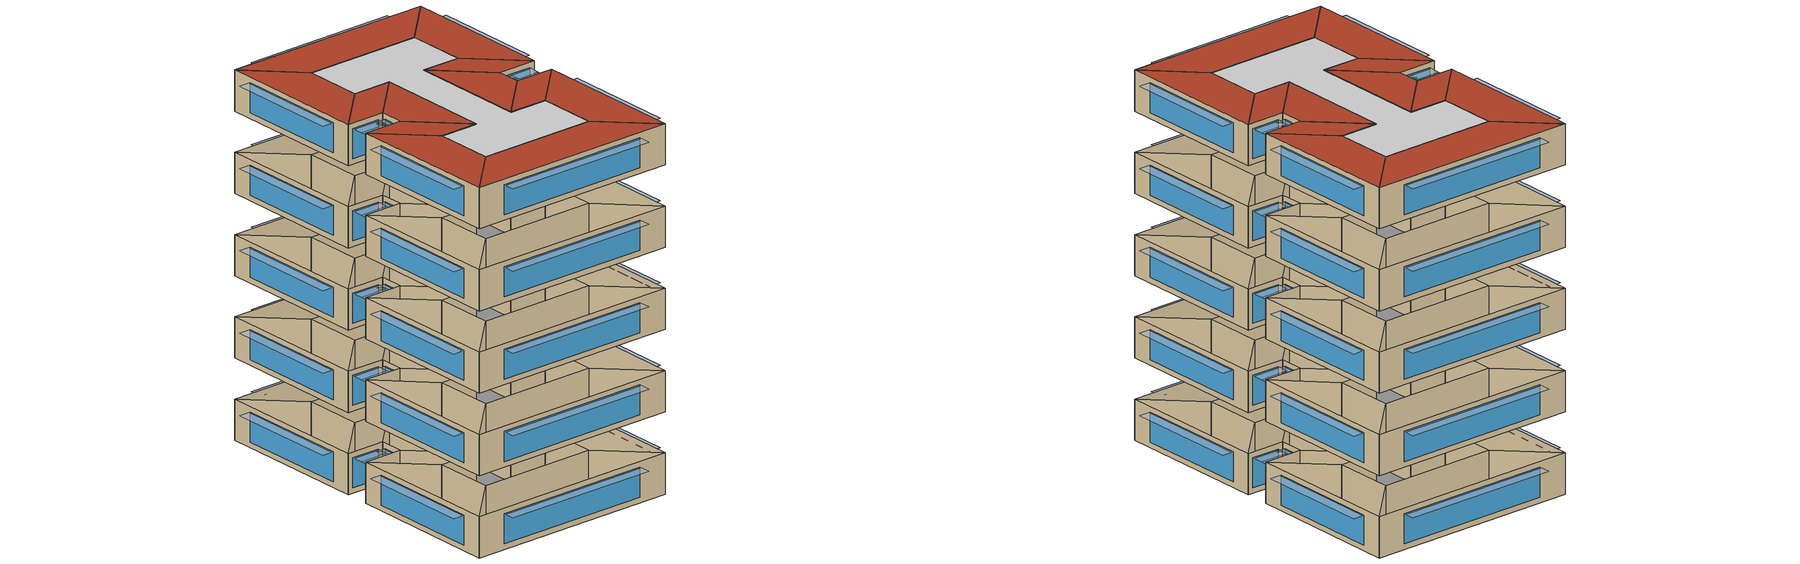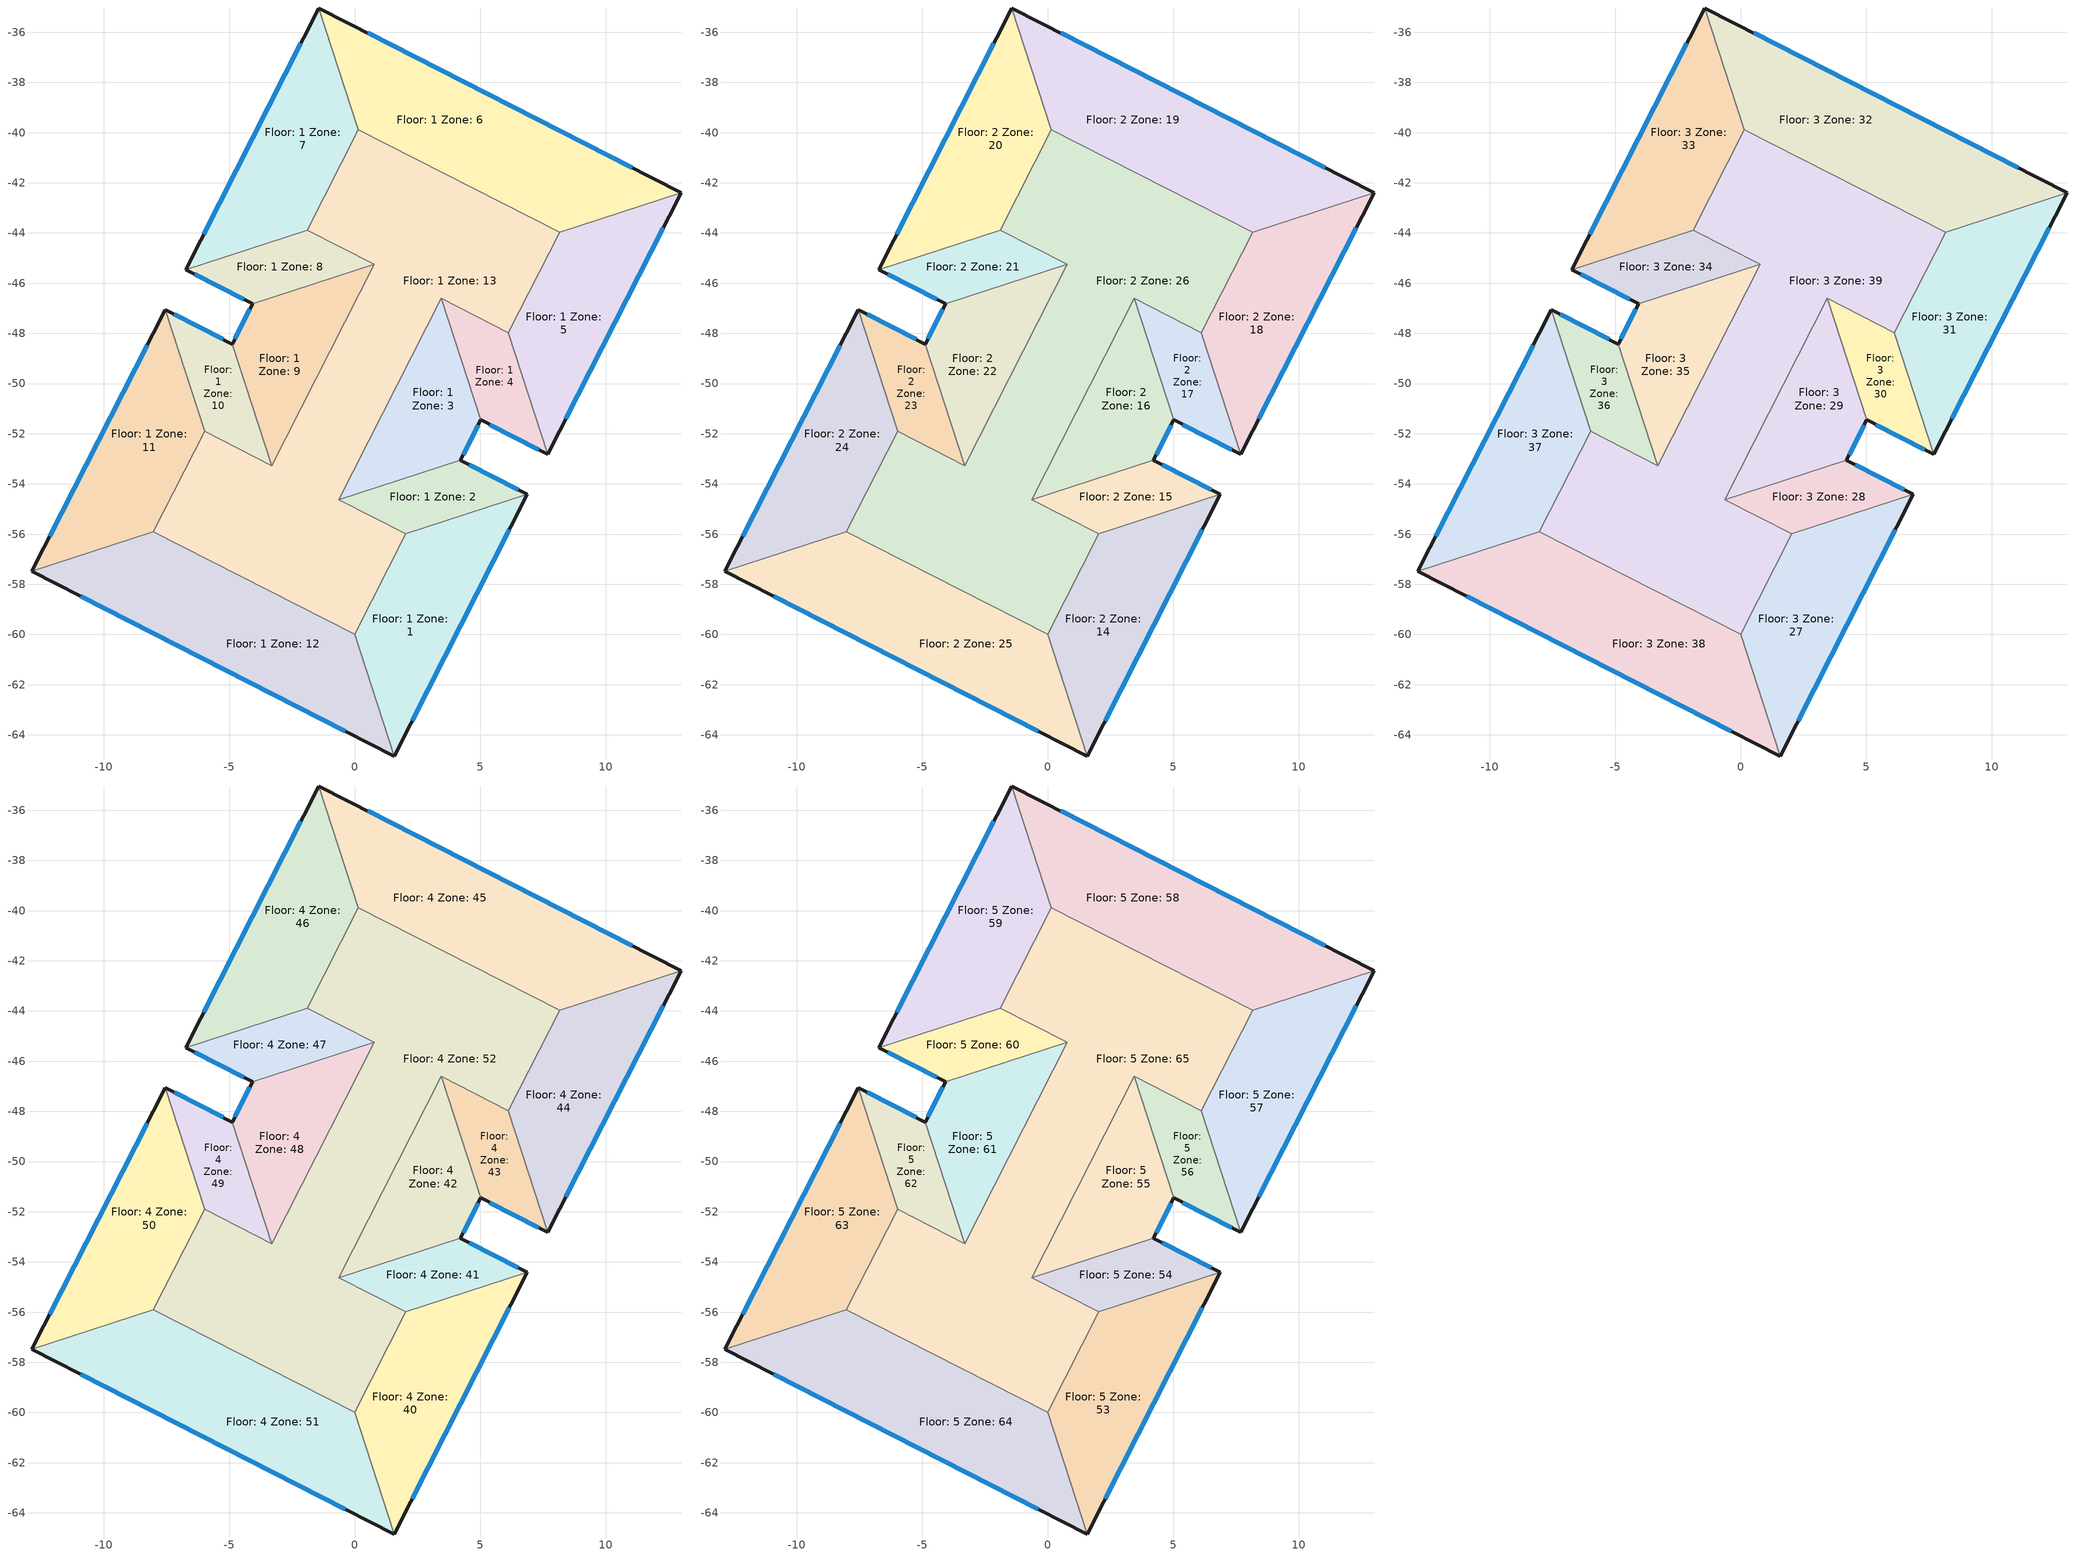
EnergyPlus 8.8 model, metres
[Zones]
Floor: 1 Zone: 1
 floor ground: 1.57,-64.84 0,-60 2.04,-55.99 6.88,-54.42 z0
 wall outside: 1.57,-64.84 6.88,-54.42 z0:3
 wall to Floor: 1 Zone: 2: 2.04,-55.99 6.88,-54.42 z0:3
 wall to Floor: 1 Zone: 12: 1.57,-64.84 0,-60 / 2.04,-55.99 0,-60 z0:3
 wall to Floor: 2 Zone: 14: 6.88,-54.42 2.04,-55.99 z6:9
 wall to Floor: 2 Zone: 23: -7.55,-47.06 -5.98,-51.9 z6:9
 wall to Floor: 2 Zone: 24: -12.86,-57.49 -8.02,-55.91 z6:9
 wall to Floor: 2 Zone: 25: 1.57,-64.84 0,-60 z6:9
 wall to Floor: 2 Zone: 15: 4.21,-53.06 -0.63,-54.63 z6:9
 wall to Floor: 2 Zone: 16: 5.03,-51.45 3.46,-46.61 z6:9
 wall to Floor: 2 Zone: 17: 7.7,-52.81 6.13,-47.97 z6:9
 wall to Floor: 2 Zone: 18: 13.01,-42.39 8.17,-43.96 z6:9
 wall to Floor: 2 Zone: 19: -1.42,-35.03 0.15,-39.88 z6:9
 wall to Floor: 2 Zone: 20: -6.73,-45.46 -1.89,-43.89 z6:9
 wall to Floor: 2 Zone: 21: -4.06,-46.82 0.78,-45.25 z6:9
 wall to Floor: 2 Zone: 22: -4.88,-48.42 -3.3,-53.27 z6:9
 wall to Floor: 3 Zone: 27: 6.88,-54.42 2.04,-55.99 z12:15
 wall to Floor: 3 Zone: 36: -7.55,-47.06 -5.98,-51.9 z12:15
 wall to Floor: 3 Zone: 37: -12.86,-57.49 -8.02,-55.91 z12:15
 wall to Floor: 3 Zone: 38: 1.57,-64.84 0,-60 z12:15
 wall to Floor: 3 Zone: 28: 4.21,-53.06 -0.63,-54.63 z12:15
 wall to Floor: 3 Zone: 29: 5.03,-51.45 3.46,-46.61 z12:15
 wall to Floor: 3 Zone: 30: 7.7,-52.81 6.13,-47.97 z12:15
 wall to Floor: 3 Zone: 31: 13.01,-42.39 8.17,-43.96 z12:15
 wall to Floor: 3 Zone: 32: -1.42,-35.03 0.15,-39.88 z12:15
 wall to Floor: 3 Zone: 33: -6.73,-45.46 -1.89,-43.89 z12:15
 wall to Floor: 3 Zone: 34: -4.06,-46.82 0.78,-45.25 z12:15
 wall to Floor: 3 Zone: 35: -4.88,-48.42 -3.3,-53.27 z12:15
 wall to Floor: 4 Zone: 40: 6.88,-54.42 2.04,-55.99 z18:21
 wall to Floor: 4 Zone: 49: -7.55,-47.06 -5.98,-51.9 z18:21
 wall to Floor: 4 Zone: 50: -12.86,-57.49 -8.02,-55.91 z18:21
 wall to Floor: 4 Zone: 51: 1.57,-64.84 0,-60 z18:21
 wall to Floor: 4 Zone: 41: 4.21,-53.06 -0.63,-54.63 z18:21
 wall to Floor: 4 Zone: 42: 5.03,-51.45 3.46,-46.61 z18:21
 wall to Floor: 4 Zone: 43: 7.7,-52.81 6.13,-47.97 z18:21
 wall to Floor: 4 Zone: 44: 13.01,-42.39 8.17,-43.96 z18:21
 wall to Floor: 4 Zone: 45: -1.42,-35.03 0.15,-39.88 z18:21
 wall to Floor: 4 Zone: 46: -6.73,-45.46 -1.89,-43.89 z18:21
 wall to Floor: 4 Zone: 47: -4.06,-46.82 0.78,-45.25 z18:21
 wall to Floor: 4 Zone: 48: -4.88,-48.42 -3.3,-53.27 z18:21
 wall to Floor: 5 Zone: 53: 6.88,-54.42 2.04,-55.99 z24:27
 wall to Floor: 5 Zone: 62: -7.55,-47.06 -5.98,-51.9 z24:27
 wall to Floor: 5 Zone: 63: -12.86,-57.49 -8.02,-55.91 z24:27
 wall to Floor: 5 Zone: 64: 1.57,-64.84 0,-60 z24:27
 wall to Floor: 5 Zone: 54: 4.21,-53.06 -0.63,-54.63 z24:27
 wall to Floor: 5 Zone: 55: 5.03,-51.45 3.46,-46.61 z24:27
 wall to Floor: 5 Zone: 56: 7.7,-52.81 6.13,-47.97 z24:27
 wall to Floor: 5 Zone: 57: 13.01,-42.39 8.17,-43.96 z24:27
 wall to Floor: 5 Zone: 58: -1.42,-35.03 0.15,-39.88 z24:27
 wall to Floor: 5 Zone: 59: -6.73,-45.46 -1.89,-43.89 z24:27
 wall to Floor: 5 Zone: 60: -4.06,-46.82 0.78,-45.25 z24:27
 wall to Floor: 5 Zone: 61: -4.88,-48.42 -3.3,-53.27 z24:27
 window: 2.29,-63.43 6.17,-55.82 z0.41:2.6
Floor: 1 Zone: 10
 floor ground: -4.88,-48.42 -3.3,-53.27 -5.98,-51.9 -7.55,-47.06 z0
 wall outside: -4.88,-48.42 -7.55,-47.06 z0:3
 wall to Floor: 1 Zone: 11: -5.98,-51.9 -7.55,-47.06 z0:3
 wall to Floor: 1 Zone: 9: -4.88,-48.42 -3.3,-53.27 z0:3
 wall to Floor: 1 Zone: 12: -5.98,-51.9 -3.3,-53.27 z0:3
 window: -5.24,-48.24 -7.19,-47.25 z0.41:2.6
Floor: 1 Zone: 11
 floor ground: -7.55,-47.06 -5.98,-51.9 -8.02,-55.91 -12.86,-57.49 z0
 wall outside: -7.55,-47.06 -12.86,-57.49 z0:3
 wall to Floor: 1 Zone: 12: -8.02,-55.91 -12.86,-57.49 / -8.02,-55.91 -5.98,-51.9 z0:3
 window: -8.27,-48.47 -12.14,-56.08 z0.41:2.6
Floor: 1 Zone: 12
 floor ground: -12.86,-57.49 -8.02,-55.91 0,-60 1.57,-64.84 z0
 wall outside: -12.86,-57.49 1.57,-64.84 z0:3
 wall adiabatic: 0,-60 -8.02,-55.91 z0:3
 wall to Floor: 1 Zone: 2: 2.04,-55.99 -0.63,-54.63 z0:3
 wall to Floor: 1 Zone: 3: -0.63,-54.63 3.46,-46.61 z0:3
 wall to Floor: 1 Zone: 4: 3.46,-46.61 6.13,-47.97 z0:3
 wall to Floor: 1 Zone: 5: 6.13,-47.97 8.17,-43.96 z0:3
 wall to Floor: 1 Zone: 6: 8.17,-43.96 0.15,-39.88 z0:3
 wall to Floor: 1 Zone: 7: 0.15,-39.88 -1.89,-43.89 z0:3
 wall to Floor: 1 Zone: 8: -1.89,-43.89 0.78,-45.25 z0:3
 wall to Floor: 1 Zone: 9: 0.78,-45.25 -3.3,-53.27 z0:3
 wall to Floor: 2 Zone: 24: -5.98,-51.9 -8.02,-55.91 z6:9
 window: -10.91,-58.48 -0.38,-63.85 z0.41:2.6
Floor: 1 Zone: 13
 floor ground: -8.02,-55.91 -5.98,-51.9 -3.3,-53.27 0.78,-45.25 -1.89,-43.89 0.15,-39.88 8.17,-43.96 6.13,-47.97 3.46,-46.61 -0.63,-54.63 2.04,-55.99 0,-60 z0
Floor: 1 Zone: 2
 floor ground: 6.88,-54.42 2.04,-55.99 -0.63,-54.63 4.21,-53.06 z0
 wall outside: 6.88,-54.42 4.21,-53.06 z0:3
 wall to Floor: 1 Zone: 3: -0.63,-54.63 4.21,-53.06 z0:3
 window: 6.52,-54.23 4.57,-53.24 z0.41:2.6
Floor: 1 Zone: 3
 floor ground: 4.21,-53.06 -0.63,-54.63 3.46,-46.61 5.03,-51.45 z0
 wall outside: 4.21,-53.06 5.03,-51.45 z0:3
 wall to Floor: 1 Zone: 4: 3.46,-46.61 5.03,-51.45 z0:3
 window: 4.32,-52.84 4.92,-51.67 z0.41:2.6
Floor: 1 Zone: 4
 floor ground: 5.03,-51.45 3.46,-46.61 6.13,-47.97 7.7,-52.81 z0
 wall outside: 5.03,-51.45 7.7,-52.81 z0:3
 wall to Floor: 1 Zone: 5: 6.13,-47.97 7.7,-52.81 z0:3
 window: 5.39,-51.64 7.34,-52.63 z0.41:2.6
Floor: 1 Zone: 5
 floor ground: 7.7,-52.81 6.13,-47.97 8.17,-43.96 13.01,-42.39 z0
 wall outside: 7.7,-52.81 13.01,-42.39 z0:3
 wall to Floor: 1 Zone: 6: 8.17,-43.96 13.01,-42.39 z0:3
 window: 8.42,-51.41 12.3,-43.8 z0.41:2.6
Floor: 1 Zone: 6
 floor ground: 13.01,-42.39 8.17,-43.96 0.15,-39.88 -1.42,-35.03 z0
 wall outside: 13.01,-42.39 -1.42,-35.03 z0:3
 wall to Floor: 1 Zone: 7: 0.15,-39.88 -1.42,-35.03 z0:3
 window: 11.07,-41.4 0.53,-36.03 z0.41:2.6
Floor: 1 Zone: 7
 floor ground: -1.42,-35.03 0.15,-39.88 -1.89,-43.89 -6.73,-45.46 z0
 wall outside: -1.42,-35.03 -6.73,-45.46 z0:3
 wall to Floor: 1 Zone: 8: -1.89,-43.89 -6.73,-45.46 z0:3
 window: -2.14,-36.44 -6.02,-44.05 z0.41:2.6
Floor: 1 Zone: 8
 floor ground: -6.73,-45.46 -1.89,-43.89 0.78,-45.25 -4.06,-46.82 z0
 wall outside: -6.73,-45.46 -4.06,-46.82 z0:3
 wall to Floor: 1 Zone: 9: 0.78,-45.25 -4.06,-46.82 z0:3
 window: -6.37,-45.64 -4.42,-46.64 z0.41:2.6
Floor: 1 Zone: 9
 floor ground: -4.06,-46.82 0.78,-45.25 -3.3,-53.27 -4.88,-48.42 z0
 wall outside: -4.06,-46.82 -4.88,-48.42 z0:3
 window: -4.17,-47.04 -4.77,-48.21 z0.41:2.6
Floor: 2 Zone: 14
 floor ground: 1.57,-64.84 0,-60 2.04,-55.99 6.88,-54.42 z6
 wall outside: 1.57,-64.84 6.88,-54.42 z6:9
 wall to Floor: 2 Zone: 24: 2.04,-55.99 0,-60 z6:9
 window: 2.29,-63.43 6.17,-55.82 z6.41:8.6
Floor: 2 Zone: 15
 floor ground: 6.88,-54.42 2.04,-55.99 -0.63,-54.63 4.21,-53.06 z6
 wall outside: 6.88,-54.42 4.21,-53.06 z6:9
 wall to Floor: 2 Zone: 24: -0.63,-54.63 2.04,-55.99 z6:9
 window: 6.52,-54.23 4.57,-53.24 z6.41:8.6
Floor: 2 Zone: 16
 floor ground: 4.21,-53.06 -0.63,-54.63 3.46,-46.61 5.03,-51.45 z6
 wall outside: 4.21,-53.06 5.03,-51.45 z6:9
 wall to Floor: 2 Zone: 24: 3.46,-46.61 -0.63,-54.63 z6:9
 window: 4.32,-52.84 4.92,-51.67 z6.41:8.6
Floor: 2 Zone: 17
 floor ground: 5.03,-51.45 3.46,-46.61 6.13,-47.97 7.7,-52.81 z6
 wall outside: 5.03,-51.45 7.7,-52.81 z6:9
 wall to Floor: 2 Zone: 24: 6.13,-47.97 3.46,-46.61 z6:9
 window: 5.39,-51.64 7.34,-52.63 z6.41:8.6
Floor: 2 Zone: 18
 floor ground: 7.7,-52.81 6.13,-47.97 8.17,-43.96 13.01,-42.39 z6
 wall outside: 7.7,-52.81 13.01,-42.39 z6:9
 wall to Floor: 2 Zone: 24: 8.17,-43.96 6.13,-47.97 z6:9
 window: 8.42,-51.41 12.3,-43.8 z6.41:8.6
Floor: 2 Zone: 19
 floor ground: 13.01,-42.39 8.17,-43.96 0.15,-39.88 -1.42,-35.03 z6
 wall outside: 13.01,-42.39 -1.42,-35.03 z6:9
 wall to Floor: 2 Zone: 24: 0.15,-39.88 8.17,-43.96 z6:9
 window: 11.07,-41.4 0.53,-36.03 z6.41:8.6
Floor: 2 Zone: 20
 floor ground: -1.42,-35.03 0.15,-39.88 -1.89,-43.89 -6.73,-45.46 z6
 wall outside: -1.42,-35.03 -6.73,-45.46 z6:9
 wall to Floor: 2 Zone: 24: -1.89,-43.89 0.15,-39.88 z6:9
 window: -2.14,-36.44 -6.02,-44.05 z6.41:8.6
Floor: 2 Zone: 21
 floor ground: -6.73,-45.46 -1.89,-43.89 0.78,-45.25 -4.06,-46.82 z6
 wall outside: -6.73,-45.46 -4.06,-46.82 z6:9
 wall to Floor: 2 Zone: 24: 0.78,-45.25 -1.89,-43.89 z6:9
 window: -6.37,-45.64 -4.42,-46.64 z6.41:8.6
Floor: 2 Zone: 22
 floor ground: -4.06,-46.82 0.78,-45.25 -3.3,-53.27 -4.88,-48.42 z6
 wall outside: -4.06,-46.82 -4.88,-48.42 z6:9
 wall to Floor: 2 Zone: 24: -3.3,-53.27 0.78,-45.25 z6:9
 window: -4.17,-47.04 -4.77,-48.21 z6.41:8.6
Floor: 2 Zone: 23
 floor ground: -4.88,-48.42 -3.3,-53.27 -5.98,-51.9 -7.55,-47.06 z6
 wall outside: -4.88,-48.42 -7.55,-47.06 z6:9
 wall to Floor: 2 Zone: 24: -5.98,-51.9 -3.3,-53.27 z6:9
 window: -5.24,-48.24 -7.19,-47.25 z6.41:8.6
Floor: 2 Zone: 24
 floor ground: -7.55,-47.06 -5.98,-51.9 -8.02,-55.91 -12.86,-57.49 z6
 wall outside: -7.55,-47.06 -12.86,-57.49 z6:9
 wall to Floor: 2 Zone: 25: -8.02,-55.91 0,-60 z6:9
 wall to Floor: 3 Zone: 36: -3.3,-53.27 -5.98,-51.9 z12:15
 window: -8.27,-48.47 -12.14,-56.08 z6.41:8.6
Floor: 2 Zone: 25
 floor ground: -12.86,-57.49 -8.02,-55.91 0,-60 1.57,-64.84 z6
 wall outside: -12.86,-57.49 1.57,-64.84 z6:9
 window: -10.91,-58.48 -0.38,-63.85 z6.41:8.6
Floor: 2 Zone: 26
 floor ground: -8.02,-55.91 -5.98,-51.9 -3.3,-53.27 0.78,-45.25 -1.89,-43.89 0.15,-39.88 8.17,-43.96 6.13,-47.97 3.46,-46.61 -0.63,-54.63 2.04,-55.99 0,-60 z6
Floor: 3 Zone: 27
 floor ground: 1.57,-64.84 0,-60 2.04,-55.99 6.88,-54.42 z12
 wall outside: 1.57,-64.84 6.88,-54.42 z12:15
 wall to Floor: 3 Zone: 36: 2.04,-55.99 0,-60 z12:15
 window: 2.29,-63.43 6.17,-55.82 z12.4:14.6
Floor: 3 Zone: 28
 floor ground: 6.88,-54.42 2.04,-55.99 -0.63,-54.63 4.21,-53.06 z12
 wall outside: 6.88,-54.42 4.21,-53.06 z12:15
 wall to Floor: 3 Zone: 36: -0.63,-54.63 2.04,-55.99 z12:15
 window: 6.52,-54.23 4.57,-53.24 z12.4:14.6
Floor: 3 Zone: 29
 floor ground: 4.21,-53.06 -0.63,-54.63 3.46,-46.61 5.03,-51.45 z12
 wall outside: 4.21,-53.06 5.03,-51.45 z12:15
 wall to Floor: 3 Zone: 36: 3.46,-46.61 -0.63,-54.63 z12:15
 window: 4.32,-52.84 4.92,-51.67 z12.4:14.6
Floor: 3 Zone: 30
 floor ground: 5.03,-51.45 3.46,-46.61 6.13,-47.97 7.7,-52.81 z12
 wall outside: 5.03,-51.45 7.7,-52.81 z12:15
 wall to Floor: 3 Zone: 36: 6.13,-47.97 3.46,-46.61 z12:15
 window: 5.39,-51.64 7.34,-52.63 z12.4:14.6
Floor: 3 Zone: 31
 floor ground: 7.7,-52.81 6.13,-47.97 8.17,-43.96 13.01,-42.39 z12
 wall outside: 7.7,-52.81 13.01,-42.39 z12:15
 wall to Floor: 3 Zone: 36: 8.17,-43.96 6.13,-47.97 z12:15
 window: 8.42,-51.41 12.3,-43.8 z12.4:14.6
Floor: 3 Zone: 32
 floor ground: 13.01,-42.39 8.17,-43.96 0.15,-39.88 -1.42,-35.03 z12
 wall outside: 13.01,-42.39 -1.42,-35.03 z12:15
 wall to Floor: 3 Zone: 36: 0.15,-39.88 8.17,-43.96 z12:15
 window: 11.07,-41.4 0.53,-36.03 z12.4:14.6
Floor: 3 Zone: 33
 floor ground: -1.42,-35.03 0.15,-39.88 -1.89,-43.89 -6.73,-45.46 z12
 wall outside: -1.42,-35.03 -6.73,-45.46 z12:15
 wall to Floor: 3 Zone: 36: -1.89,-43.89 0.15,-39.88 z12:15
 window: -2.14,-36.44 -6.02,-44.05 z12.4:14.6
Floor: 3 Zone: 34
 floor ground: -6.73,-45.46 -1.89,-43.89 0.78,-45.25 -4.06,-46.82 z12
 wall outside: -6.73,-45.46 -4.06,-46.82 z12:15
 wall to Floor: 3 Zone: 36: 0.78,-45.25 -1.89,-43.89 z12:15
 window: -6.37,-45.64 -4.42,-46.64 z12.4:14.6
Floor: 3 Zone: 35
 floor ground: -4.06,-46.82 0.78,-45.25 -3.3,-53.27 -4.88,-48.42 z12
 wall outside: -4.06,-46.82 -4.88,-48.42 z12:15
 wall to Floor: 3 Zone: 36: -3.3,-53.27 0.78,-45.25 z12:15
 window: -4.17,-47.04 -4.77,-48.21 z12.4:14.6
Floor: 3 Zone: 36
 floor ground: -4.88,-48.42 -3.3,-53.27 -5.98,-51.9 -7.55,-47.06 z12
 wall outside: -4.88,-48.42 -7.55,-47.06 z12:15
 wall to Floor: 3 Zone: 37: -5.98,-51.9 -8.02,-55.91 z12:15
 wall to Floor: 3 Zone: 38: -8.02,-55.91 0,-60 z12:15
 wall to Floor: 4 Zone: 48: 0.78,-45.25 -3.3,-53.27 z18:21
 window: -5.24,-48.24 -7.19,-47.25 z12.4:14.6
Floor: 3 Zone: 37
 floor ground: -7.55,-47.06 -5.98,-51.9 -8.02,-55.91 -12.86,-57.49 z12
 wall outside: -7.55,-47.06 -12.86,-57.49 z12:15
 window: -8.27,-48.47 -12.14,-56.08 z12.4:14.6
Floor: 3 Zone: 38
 floor ground: -12.86,-57.49 -8.02,-55.91 0,-60 1.57,-64.84 z12
 wall outside: -12.86,-57.49 1.57,-64.84 z12:15
 window: -10.91,-58.48 -0.38,-63.85 z12.4:14.6
Floor: 3 Zone: 39
 floor ground: -8.02,-55.91 -5.98,-51.9 -3.3,-53.27 0.78,-45.25 -1.89,-43.89 0.15,-39.88 8.17,-43.96 6.13,-47.97 3.46,-46.61 -0.63,-54.63 2.04,-55.99 0,-60 z12
Floor: 4 Zone: 40
 floor ground: 1.57,-64.84 0,-60 2.04,-55.99 6.88,-54.42 z18
 wall outside: 1.57,-64.84 6.88,-54.42 z18:21
 wall to Floor: 4 Zone: 48: 2.04,-55.99 0,-60 z18:21
 window: 2.29,-63.43 6.17,-55.82 z18.41:20.59
Floor: 4 Zone: 41
 floor ground: 6.88,-54.42 2.04,-55.99 -0.63,-54.63 4.21,-53.06 z18
 wall outside: 6.88,-54.42 4.21,-53.06 z18:21
 wall to Floor: 4 Zone: 48: -0.63,-54.63 2.04,-55.99 z18:21
 window: 6.52,-54.23 4.57,-53.24 z18.41:20.59
Floor: 4 Zone: 42
 floor ground: 4.21,-53.06 -0.63,-54.63 3.46,-46.61 5.03,-51.45 z18
 wall outside: 4.21,-53.06 5.03,-51.45 z18:21
 wall to Floor: 4 Zone: 48: 3.46,-46.61 -0.63,-54.63 z18:21
 window: 4.32,-52.84 4.92,-51.67 z18.41:20.59
Floor: 4 Zone: 43
 floor ground: 5.03,-51.45 3.46,-46.61 6.13,-47.97 7.7,-52.81 z18
 wall outside: 5.03,-51.45 7.7,-52.81 z18:21
 wall to Floor: 4 Zone: 48: 6.13,-47.97 3.46,-46.61 z18:21
 window: 5.39,-51.64 7.34,-52.63 z18.41:20.59
Floor: 4 Zone: 44
 floor ground: 7.7,-52.81 6.13,-47.97 8.17,-43.96 13.01,-42.39 z18
 wall outside: 7.7,-52.81 13.01,-42.39 z18:21
 wall to Floor: 4 Zone: 48: 8.17,-43.96 6.13,-47.97 z18:21
 window: 8.42,-51.41 12.3,-43.8 z18.41:20.59
Floor: 4 Zone: 45
 floor ground: 13.01,-42.39 8.17,-43.96 0.15,-39.88 -1.42,-35.03 z18
 wall outside: 13.01,-42.39 -1.42,-35.03 z18:21
 wall to Floor: 4 Zone: 48: 0.15,-39.88 8.17,-43.96 z18:21
 window: 11.07,-41.4 0.53,-36.03 z18.41:20.59
Floor: 4 Zone: 46
 floor ground: -1.42,-35.03 0.15,-39.88 -1.89,-43.89 -6.73,-45.46 z18
 wall outside: -1.42,-35.03 -6.73,-45.46 z18:21
 wall to Floor: 4 Zone: 48: -1.89,-43.89 0.15,-39.88 z18:21
 window: -2.14,-36.44 -6.02,-44.05 z18.41:20.59
Floor: 4 Zone: 47
 floor ground: -6.73,-45.46 -1.89,-43.89 0.78,-45.25 -4.06,-46.82 z18
 wall outside: -6.73,-45.46 -4.06,-46.82 z18:21
 wall to Floor: 4 Zone: 48: 0.78,-45.25 -1.89,-43.89 z18:21
 window: -6.37,-45.64 -4.42,-46.64 z18.41:20.59
Floor: 4 Zone: 48
 floor ground: -4.06,-46.82 0.78,-45.25 -3.3,-53.27 -4.88,-48.42 z18
 wall outside: -4.06,-46.82 -4.88,-48.42 z18:21
 wall to Floor: 4 Zone: 49: -3.3,-53.27 -5.98,-51.9 z18:21
 wall to Floor: 4 Zone: 50: -5.98,-51.9 -8.02,-55.91 z18:21
 wall to Floor: 4 Zone: 51: -8.02,-55.91 0,-60 z18:21
 wall to Floor: 5 Zone: 60: -1.89,-43.89 0.78,-45.25 z24:27
 window: -4.17,-47.04 -4.77,-48.21 z18.41:20.59
Floor: 4 Zone: 49
 floor ground: -4.88,-48.42 -3.3,-53.27 -5.98,-51.9 -7.55,-47.06 z18
 wall outside: -4.88,-48.42 -7.55,-47.06 z18:21
 window: -5.24,-48.24 -7.19,-47.25 z18.41:20.59
Floor: 4 Zone: 50
 floor ground: -7.55,-47.06 -5.98,-51.9 -8.02,-55.91 -12.86,-57.49 z18
 wall outside: -7.55,-47.06 -12.86,-57.49 z18:21
 window: -8.27,-48.47 -12.14,-56.08 z18.41:20.59
Floor: 4 Zone: 51
 floor ground: -12.86,-57.49 -8.02,-55.91 0,-60 1.57,-64.84 z18
 wall outside: -12.86,-57.49 1.57,-64.84 z18:21
 window: -10.91,-58.48 -0.38,-63.85 z18.41:20.59
Floor: 4 Zone: 52
 floor ground: -8.02,-55.91 -5.98,-51.9 -3.3,-53.27 0.78,-45.25 -1.89,-43.89 0.15,-39.88 8.17,-43.96 6.13,-47.97 3.46,-46.61 -0.63,-54.63 2.04,-55.99 0,-60 z18
Floor: 5 Zone: 53
 floor ground: 1.57,-64.84 0,-60 2.04,-55.99 6.88,-54.42 z24
 wall outside: 1.57,-64.84 6.88,-54.42 z24:27
 wall to Floor: 5 Zone: 60: 2.04,-55.99 0,-60 z24:27
 window: 2.29,-63.43 6.17,-55.82 z24.41:26.59
 roof outside: 0,-60 1.57,-64.84 6.88,-54.42 2.04,-55.99 z27
Floor: 5 Zone: 54
 floor ground: 6.88,-54.42 2.04,-55.99 -0.63,-54.63 4.21,-53.06 z24
 wall outside: 6.88,-54.42 4.21,-53.06 z24:27
 wall to Floor: 5 Zone: 60: -0.63,-54.63 2.04,-55.99 z24:27
 window: 6.52,-54.23 4.57,-53.24 z24.41:26.59
 roof outside: 2.04,-55.99 6.88,-54.42 4.21,-53.06 -0.63,-54.63 z27
Floor: 5 Zone: 55
 floor ground: 4.21,-53.06 -0.63,-54.63 3.46,-46.61 5.03,-51.45 z24
 wall outside: 4.21,-53.06 5.03,-51.45 z24:27
 wall to Floor: 5 Zone: 60: 3.46,-46.61 -0.63,-54.63 z24:27
 window: 4.32,-52.84 4.92,-51.67 z24.41:26.59
 roof outside: -0.63,-54.63 4.21,-53.06 5.03,-51.45 3.46,-46.61 z27
Floor: 5 Zone: 56
 floor ground: 5.03,-51.45 3.46,-46.61 6.13,-47.97 7.7,-52.81 z24
 wall outside: 5.03,-51.45 7.7,-52.81 z24:27
 wall to Floor: 5 Zone: 60: 6.13,-47.97 3.46,-46.61 z24:27
 window: 5.39,-51.64 7.34,-52.63 z24.41:26.59
 roof outside: 3.46,-46.61 5.03,-51.45 7.7,-52.81 6.13,-47.97 z27
Floor: 5 Zone: 57
 floor ground: 7.7,-52.81 6.13,-47.97 8.17,-43.96 13.01,-42.39 z24
 wall outside: 7.7,-52.81 13.01,-42.39 z24:27
 wall to Floor: 5 Zone: 60: 8.17,-43.96 6.13,-47.97 z24:27
 window: 8.42,-51.41 12.3,-43.8 z24.41:26.59
 roof outside: 6.13,-47.97 7.7,-52.81 13.01,-42.39 8.17,-43.96 z27
Floor: 5 Zone: 58
 floor ground: 13.01,-42.39 8.17,-43.96 0.15,-39.88 -1.42,-35.03 z24
 wall outside: 13.01,-42.39 -1.42,-35.03 z24:27
 wall to Floor: 5 Zone: 60: 0.15,-39.88 8.17,-43.96 z24:27
 window: 11.07,-41.4 0.53,-36.03 z24.41:26.59
 roof outside: 8.17,-43.96 13.01,-42.39 -1.42,-35.03 0.15,-39.88 z27
Floor: 5 Zone: 59
 floor ground: -1.42,-35.03 0.15,-39.88 -1.89,-43.89 -6.73,-45.46 z24
 wall outside: -1.42,-35.03 -6.73,-45.46 z24:27
 wall to Floor: 5 Zone: 60: -1.89,-43.89 0.15,-39.88 z24:27
 window: -2.14,-36.44 -6.02,-44.05 z24.41:26.59
 roof outside: 0.15,-39.88 -1.42,-35.03 -6.73,-45.46 -1.89,-43.89 z27
Floor: 5 Zone: 60
 floor ground: -6.73,-45.46 -1.89,-43.89 0.78,-45.25 -4.06,-46.82 z24
 wall outside: -6.73,-45.46 -4.06,-46.82 z24:27
 wall to Floor: 5 Zone: 62: -3.3,-53.27 -5.98,-51.9 z24:27
 wall to Floor: 5 Zone: 63: -5.98,-51.9 -8.02,-55.91 z24:27
 wall to Floor: 5 Zone: 64: -8.02,-55.91 0,-60 z24:27
 wall to Floor: 5 Zone: 61: 0.78,-45.25 -3.3,-53.27 z24:27
 window: -6.37,-45.64 -4.42,-46.64 z24.41:26.59
 roof outside: -1.89,-43.89 -6.73,-45.46 -4.06,-46.82 0.78,-45.25 z27
Floor: 5 Zone: 61
 floor ground: -4.06,-46.82 0.78,-45.25 -3.3,-53.27 -4.88,-48.42 z24
 wall outside: -4.06,-46.82 -4.88,-48.42 z24:27
 window: -4.17,-47.04 -4.77,-48.21 z24.41:26.59
 roof outside: 0.78,-45.25 -4.06,-46.82 -4.88,-48.42 -3.3,-53.27 z27
Floor: 5 Zone: 62
 floor ground: -4.88,-48.42 -3.3,-53.27 -5.98,-51.9 -7.55,-47.06 z24
 wall outside: -4.88,-48.42 -7.55,-47.06 z24:27
 window: -5.24,-48.24 -7.19,-47.25 z24.41:26.59
 roof outside: -3.3,-53.27 -4.88,-48.42 -7.55,-47.06 -5.98,-51.9 z27
Floor: 5 Zone: 63
 floor ground: -7.55,-47.06 -5.98,-51.9 -8.02,-55.91 -12.86,-57.49 z24
 wall outside: -7.55,-47.06 -12.86,-57.49 z24:27
 window: -8.27,-48.47 -12.14,-56.08 z24.41:26.59
 roof outside: -5.98,-51.9 -7.55,-47.06 -12.86,-57.49 -8.02,-55.91 z27
Floor: 5 Zone: 64
 floor ground: -12.86,-57.49 -8.02,-55.91 0,-60 1.57,-64.84 z24
 wall outside: -12.86,-57.49 1.57,-64.84 z24:27
 window: -10.91,-58.48 -0.38,-63.85 z24.41:26.59
 roof outside: -8.02,-55.91 -12.86,-57.49 1.57,-64.84 0,-60 z27
Floor: 5 Zone: 65
 floor ground: -8.02,-55.91 -5.98,-51.9 -3.3,-53.27 0.78,-45.25 -1.89,-43.89 0.15,-39.88 8.17,-43.96 6.13,-47.97 3.46,-46.61 -0.63,-54.63 2.04,-55.99 0,-60 z24
 ceiling ground: -8.02,-55.91 -5.98,-51.9 -3.3,-53.27 0.78,-45.25 -1.89,-43.89 0.15,-39.88 8.17,-43.96 6.13,-47.97 3.46,-46.61 -0.63,-54.63 2.04,-55.99 0,-60 z27
shading: 3.09,-63.84 6.97,-56.23 6.17,-55.82 2.29,-63.43 z2.6; -4.83,-47.44 -6.78,-46.44 -7.19,-47.25 -5.24,-48.24 z2.6; -9.07,-48.06 -12.95,-55.67 -12.14,-56.08 -8.27,-48.47 z2.6; -11.32,-59.28 -0.78,-64.65 -0.38,-63.85 -10.91,-58.48 z2.6; 6.93,-53.43 4.98,-52.44 4.57,-53.24 6.52,-54.23 z2.6; 5.12,-53.25 5.72,-52.08 4.92,-51.67 4.32,-52.84 z2.6; 4.98,-52.44 6.93,-53.43 7.34,-52.63 5.39,-51.64 z2.6; 9.22,-51.81 13.1,-44.2 12.3,-43.8 8.42,-51.41 z2.6; 11.47,-40.59 0.94,-35.23 0.53,-36.03 11.07,-41.4 z2.6; -2.94,-36.03 -6.82,-43.64 -6.02,-44.05 -2.14,-36.44 z2.6; -6.78,-46.44 -4.83,-47.44 -4.42,-46.64 -6.37,-45.64 z2.6; -4.97,-46.63 -5.57,-47.8 -4.77,-48.21 -4.17,-47.04 z2.6; 3.09,-63.84 6.97,-56.23 6.17,-55.82 2.29,-63.43 z8.6; -4.83,-47.44 -6.78,-46.44 -7.19,-47.25 -5.24,-48.24 z8.6; -9.07,-48.06 -12.95,-55.67 -12.14,-56.08 -8.27,-48.47 z8.6; -11.32,-59.28 -0.78,-64.65 -0.38,-63.85 -10.91,-58.48 z8.6; 6.93,-53.43 4.98,-52.44 4.57,-53.24 6.52,-54.23 z8.6; 5.12,-53.25 5.72,-52.08 4.92,-51.67 4.32,-52.84 z8.6; 4.98,-52.44 6.93,-53.43 7.34,-52.63 5.39,-51.64 z8.6; 9.22,-51.81 13.1,-44.2 12.3,-43.8 8.42,-51.41 z8.6; 11.47,-40.59 0.94,-35.23 0.53,-36.03 11.07,-41.4 z8.6; -2.94,-36.03 -6.82,-43.64 -6.02,-44.05 -2.14,-36.44 z8.6; -6.78,-46.44 -4.83,-47.44 -4.42,-46.64 -6.37,-45.64 z8.6; -4.97,-46.63 -5.57,-47.8 -4.77,-48.21 -4.17,-47.04 z8.6; 3.09,-63.84 6.97,-56.23 6.17,-55.82 2.29,-63.43 z14.6; -4.83,-47.44 -6.78,-46.44 -7.19,-47.25 -5.24,-48.24 z14.6; -9.07,-48.06 -12.95,-55.67 -12.14,-56.08 -8.27,-48.47 z14.6; -11.32,-59.28 -0.78,-64.65 -0.38,-63.85 -10.91,-58.48 z14.6; 6.93,-53.43 4.98,-52.44 4.57,-53.24 6.52,-54.23 z14.6; 5.12,-53.25 5.72,-52.08 4.92,-51.67 4.32,-52.84 z14.6; 4.98,-52.44 6.93,-53.43 7.34,-52.63 5.39,-51.64 z14.6; 9.22,-51.81 13.1,-44.2 12.3,-43.8 8.42,-51.41 z14.6; 11.47,-40.59 0.94,-35.23 0.53,-36.03 11.07,-41.4 z14.6; -2.94,-36.03 -6.82,-43.64 -6.02,-44.05 -2.14,-36.44 z14.6; -6.78,-46.44 -4.83,-47.44 -4.42,-46.64 -6.37,-45.64 z14.6; -4.97,-46.63 -5.57,-47.8 -4.77,-48.21 -4.17,-47.04 z14.6; 3.09,-63.84 6.97,-56.23 6.17,-55.82 2.29,-63.43 z20.59; -4.83,-47.44 -6.78,-46.44 -7.19,-47.25 -5.24,-48.24 z20.59; -9.07,-48.06 -12.95,-55.67 -12.14,-56.08 -8.27,-48.47 z20.59; -11.32,-59.28 -0.78,-64.65 -0.38,-63.85 -10.91,-58.48 z20.59; 6.93,-53.43 4.98,-52.44 4.57,-53.24 6.52,-54.23 z20.59; 5.12,-53.25 5.72,-52.08 4.92,-51.67 4.32,-52.84 z20.59; 4.98,-52.44 6.93,-53.43 7.34,-52.63 5.39,-51.64 z20.59; 9.22,-51.81 13.1,-44.2 12.3,-43.8 8.42,-51.41 z20.59; 11.47,-40.59 0.94,-35.23 0.53,-36.03 11.07,-41.4 z20.59; -2.94,-36.03 -6.82,-43.64 -6.02,-44.05 -2.14,-36.44 z20.59; -6.78,-46.44 -4.83,-47.44 -4.42,-46.64 -6.37,-45.64 z20.59; -4.97,-46.63 -5.57,-47.8 -4.77,-48.21 -4.17,-47.04 z20.59; 3.09,-63.84 6.97,-56.23 6.17,-55.82 2.29,-63.43 z26.59; -4.83,-47.44 -6.78,-46.44 -7.19,-47.25 -5.24,-48.24 z26.59; -9.07,-48.06 -12.95,-55.67 -12.14,-56.08 -8.27,-48.47 z26.59; -11.32,-59.28 -0.78,-64.65 -0.38,-63.85 -10.91,-58.48 z26.59; 6.93,-53.43 4.98,-52.44 4.57,-53.24 6.52,-54.23 z26.59; 5.12,-53.25 5.72,-52.08 4.92,-51.67 4.32,-52.84 z26.59; 4.98,-52.44 6.93,-53.43 7.34,-52.63 5.39,-51.64 z26.59; 9.22,-51.81 13.1,-44.2 12.3,-43.8 8.42,-51.41 z26.59; 11.47,-40.59 0.94,-35.23 0.53,-36.03 11.07,-41.4 z26.59; -2.94,-36.03 -6.82,-43.64 -6.02,-44.05 -2.14,-36.44 z26.59; -6.78,-46.44 -4.83,-47.44 -4.42,-46.64 -6.37,-45.64 z26.59; -4.97,-46.63 -5.57,-47.8 -4.77,-48.21 -4.17,-47.04 z26.59
[Building]
shapeH
[Site:Location]
SAN_FRANCISCO: Latitude {deg}=37.62; Longitude {deg}=-122.38; Time Zone {hr}=-8; Elevation {m}=5
[Zone]
Floor: 1 Zone: 1; Floor: 1 Zone: 10; Floor: 1 Zone: 11; Floor: 1 Zone: 12; Floor: 1 Zone: 13; Floor: 1 Zone: 2; Floor: 1 Zone: 3; Floor: 1 Zone: 4; Floor: 1 Zone: 5; Floor: 1 Zone: 6; Floor: 1 Zone: 7; Floor: 1 Zone: 8; Floor: 1 Zone: 9; Floor: 2 Zone: 14; Floor: 2 Zone: 15; Floor: 2 Zone: 16; Floor: 2 Zone: 17; Floor: 2 Zone: 18; Floor: 2 Zone: 19; Floor: 2 Zone: 20; Floor: 2 Zone: 21; Floor: 2 Zone: 22; Floor: 2 Zone: 23; Floor: 2 Zone: 24; Floor: 2 Zone: 25; Floor: 2 Zone: 26; Floor: 3 Zone: 27; Floor: 3 Zone: 28; Floor: 3 Zone: 29; Floor: 3 Zone: 30; Floor: 3 Zone: 31; Floor: 3 Zone: 32; Floor: 3 Zone: 33; Floor: 3 Zone: 34; Floor: 3 Zone: 35; Floor: 3 Zone: 36; Floor: 3 Zone: 37; Floor: 3 Zone: 38; Floor: 3 Zone: 39; Floor: 4 Zone: 40; Floor: 4 Zone: 41; Floor: 4 Zone: 42; Floor: 4 Zone: 43; Floor: 4 Zone: 44; Floor: 4 Zone: 45; Floor: 4 Zone: 46; Floor: 4 Zone: 47; Floor: 4 Zone: 48; Floor: 4 Zone: 49; Floor: 4 Zone: 50; Floor: 4 Zone: 51; Floor: 4 Zone: 52; Floor: 5 Zone: 53; Floor: 5 Zone: 54; Floor: 5 Zone: 55; Floor: 5 Zone: 56; Floor: 5 Zone: 57; Floor: 5 Zone: 58; Floor: 5 Zone: 59; Floor: 5 Zone: 60; Floor: 5 Zone: 61; Floor: 5 Zone: 62; Floor: 5 Zone: 63; Floor: 5 Zone: 64; Floor: 5 Zone: 65
